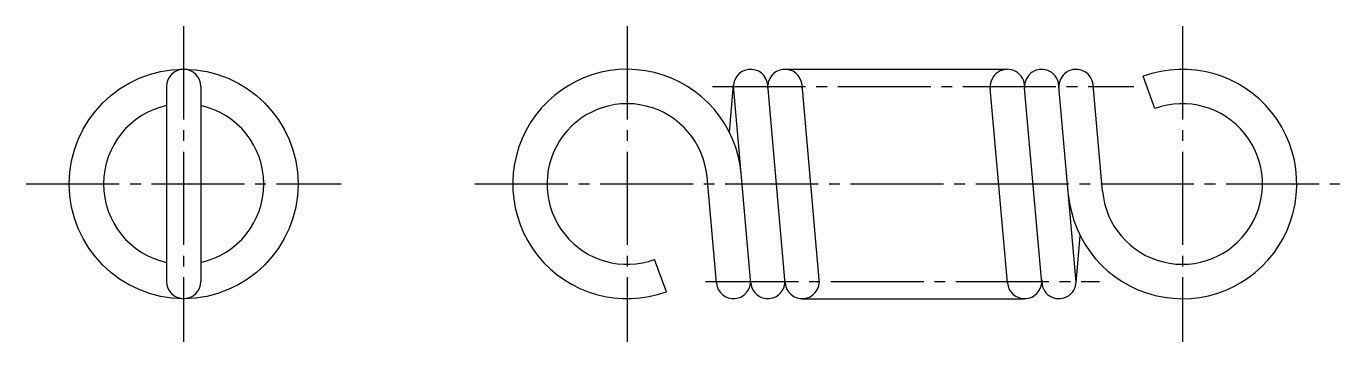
# Model space of a CAD drawing. Extents: x 5.1 to 90.1, y 5 to 70.1.
# Drawn here: x 44.24 to 90.14, y 59.14 to 70.14 of the extents above; entities outside this region: 2.
import ezdxf

# ---------------------------------------------------------------- set-up
doc = ezdxf.new("R2010")
doc.units = 0
doc.header["$LTSCALE"] = 0.25
doc.linetypes.add('CENTER', pattern=[17.5, 13, -1.5, 1.5, -1.5])
doc.linetypes.add('PHANTOM', pattern=[63.5, 31.75, -6.35, 6.35, -6.35, 6.35, -6.35])
doc.layers.get('0').update_dxf_attribs({"linetype": 'CONTINUOUS'})
doc.layers.add('CENTER', color=1, linetype='CENTER')
doc.styles.get("Standard").update_dxf_attribs({"font": 'txt', "bigfont": 'BIGFONT'})

msp = doc.modelspace()

# ---------------------------------------------------------------- linework, layer by layer
at = {"color": 3, "linetype": 'PHANTOM'}
for p, q in [((70.757, 68.644), (78.531, 68.644)), ((71.357, 60.644), (79.131, 60.644))]:
    msp.add_line(p, q, dxfattribs=at)
for p, q in [((83.686, 67.275), (83.276, 68.403)), ((49.144, 68.044), (49.144, 61.244)), ((50.344, 68.044), (50.344, 61.244)), ((68.814, 66.448), (68.959, 68.097)), ((69.555, 61.297), (68.957, 68.066)), ((70.755, 61.297), (70.155, 68.097)), ((71.955, 61.297), (71.355, 68.097)), ((78.533, 61.191), (77.933, 67.991)), ((79.733, 61.191), (79.133, 67.991)), ((80.93, 61.222), (80.317, 68.17)), ((81.855, 64.398), (81.528, 68.097)), ((49.144, 66.344), (49.144, 66.344)), ((68.359, 61.191), (68.033, 64.89)), ((49.144, 64.644), (49.144, 64.644)), ((80.928, 61.191), (81.074, 62.84)), ((66.612, 60.885), (66.201, 62.013))]:
    msp.add_line(p, q)
msp.add_circle((49.744, 64.644), 4)
for centre, radius, start, end in [((49.744, 68.044), 0.6, 0, 180), ((65.244, 64.644), 4, 5.0425, 290), ((69.557, 68.044), 0.6, 354.9576, 174.9575), ((70.757, 68.044), 0.6, 354.9576, 174.9575), ((78.531, 68.044), 0.6, 357.909, 185.0425), ((79.731, 68.044), 0.6, 0, 185.0425), ((80.931, 68.044), 0.6, 0, 185.0425), ((84.644, 64.644), 4, 185.0425, 110), ((49.744, 64.644), 2.8, 102.3736, 257.6264), ((49.744, 64.644), 2.8, 282.3736, 77.6264), ((65.244, 64.644), 2.8, 5.0425, 290), ((84.644, 64.644), 2.8, 185.0425, 110), ((49.744, 61.244), 0.6, 180, 0), ((68.957, 61.244), 0.6, 185.0425, 5.0424), ((70.157, 61.244), 0.6, 185.0425, 5.0425), ((71.357, 61.244), 0.6, 185.0425, 5.0425), ((79.131, 61.244), 0.6, 185.0425, 0), ((80.331, 61.244), 0.6, 174.9575, 0)]:
    msp.add_arc(centre, radius, start, end)
at = {"layer": 'CENTER', "color": 1, "linetype": 'CENTER'}
for p, q in [((49.744, 70.144), (49.744, 59.144)), ((65.244, 70.144), (65.244, 59.144)), ((84.644, 70.144), (84.644, 59.144)), ((68.226, 68.044), (82.944, 68.044)), ((44.244, 64.644), (55.244, 64.644)), ((59.923, 64.644), (90.144, 64.644)), ((67.98, 61.244), (81.744, 61.244))]:
    msp.add_line(p, q, dxfattribs=at)

# ---------------------------------------------------------------- texts
for s, p in [('AWT8-25', (5, 12.5)), ('AWT08', (5, 5))]:
    msp.add_text(s, height=2).set_placement(p)

doc.saveas('drawing.dxf')
